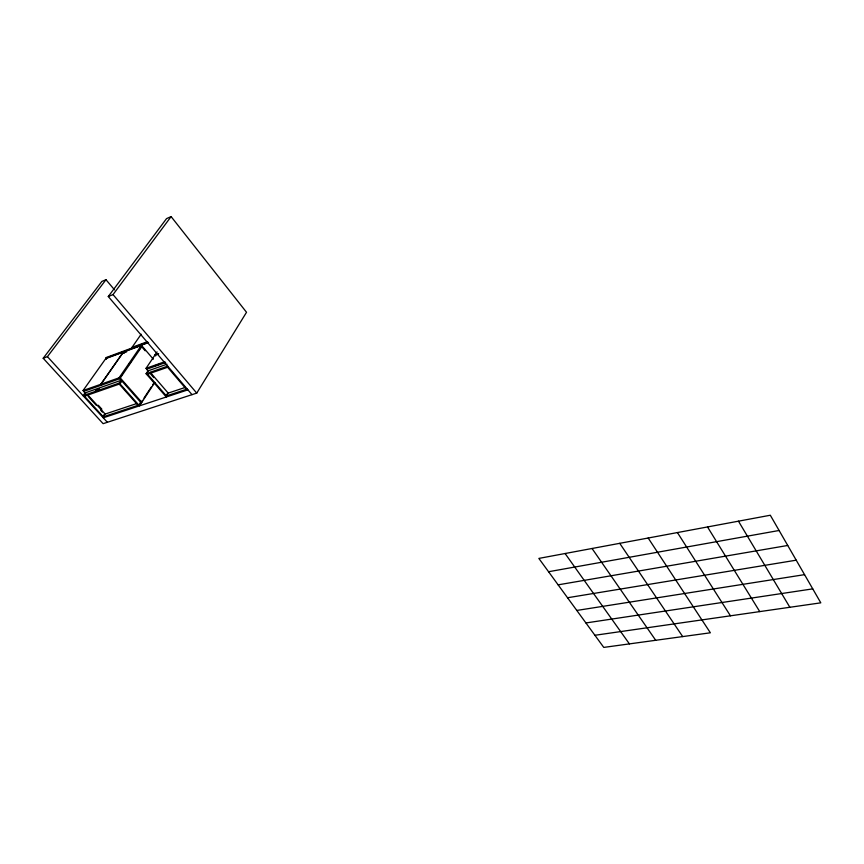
<?xml version="1.0" encoding="UTF-8"?>
<svg xmlns="http://www.w3.org/2000/svg" width="864" height="864" viewBox="0 0 864 864"><rect width="100%" height="100%" fill="white"/><g stroke="black" fill="none" stroke-linecap="round" stroke-linejoin="round"><path stroke-width="1.3" d="M114.577 289.883L105.97 279.709L101.866 281.437L43.2 358.258L103.118 423.673L196.744 393.109L246.521 312.282L171.104 216.594L166.536 218.614L108.281 296.525L192.002 394.654M166.828 394.297L165.618 396.187L187.218 389.048M140.648 402.257L138.802 405.065L102.578 417.053M142.517 400.345L141.059 402.559L141.804 402.311L120.28 377.968L119.545 378.238M143.964 398.142L151.222 387.083M152.669 384.88L154.116 382.666M154.85 382.417L139.493 405.842L119.286 383.054L83.084 395.701L85.028 392.947L121.198 380.268L119.286 383.054M166.309 396.976L146.092 373.702L147.971 370.883L167 364.208M146.75 369.133L146.048 368.323L154.796 355.288L158.544 353.938M155.596 355.936L154.904 355.126L157.075 351.896M148.295 371.25L146.567 369.263L147.053 368.539M103.205 416.135L104.458 414.288L136.901 403.499M121.9 381.067L119.988 383.854L83.786 396.468M141.318 345.503L123.422 352.091L100.937 384.232L119.059 377.838L141.318 345.503L141.998 346.291M120.301 377.136L121.802 374.944M128.596 365.062L130.864 361.778M139.158 349.704L140.67 347.512M153.349 359.208L142.15 346.151L119.794 378.691L83.635 391.414L85.73 393.714M132.689 348.106L132.041 347.36L141.178 334.206M83.765 391.306L83.063 390.539L100.775 384.296L123.26 352.145L123.941 352.922M83.063 390.539L105.764 358.592L123.26 352.145M83.635 391.414L84.132 390.712M108.281 296.525L113.022 294.592L171.104 216.594M43.2 358.258L47.423 356.638L105.97 279.709M132.041 347.36L146.902 341.874M147.874 342.155L106.196 357.523L105.624 358.333L148.576 342.522M132.559 348.203L147.722 342.619M123.055 353.16L126.727 351.81M142.15 346.151L141.426 346.41L145.152 350.762M154.904 355.126L158.652 353.786M146.048 368.323L164.894 361.681M154.667 365.861L159.743 364.079M146.567 369.263L165.607 362.567M95.71 390.226L99.446 388.919M146.092 373.702L167.692 366.152M146.794 374.512L168.394 366.984M167.432 393.358L185.188 387.45M103.259 417.809L187.898 389.848M548.564 571.73L779.101 530.485M558.122 584.842L787.73 545.465M567.54 597.748L796.219 560.185M576.806 610.448L804.557 574.646M585.932 622.955L812.743 588.87M594.918 635.278L820.8 602.834L770.31 515.236L538.844 558.414L603.763 647.406L710.37 632.794L648.184 538.024M88.117 396.338L96.174 405.194M100.656 410.119L102.449 412.085M84.488 396.22L103.28 416.815L105.16 414.05L87.329 394.448M47.423 356.638L107.363 422.291M98.269 405.227L101.855 409.169M100.775 384.296L101.639 385.02M119.243 384.113L138.067 405.313M119.059 377.838L141.329 403.034M105.764 358.592L106.445 359.348M123.422 352.091L124.092 352.868M150.379 373.658L153.792 377.6M147.56 374.242L166.385 395.939L168.199 393.098L150.293 372.406M167.605 367.254L186.43 389.308M113.022 294.592L196.744 393.109M565.099 553.522L629.413 643.896M592.045 548.489L655.711 640.289M619.736 543.326L682.69 636.595M677.43 532.57L730.447 615.816M707.519 526.954L759.748 611.604M738.461 521.186L789.858 607.284"/></g></svg>
